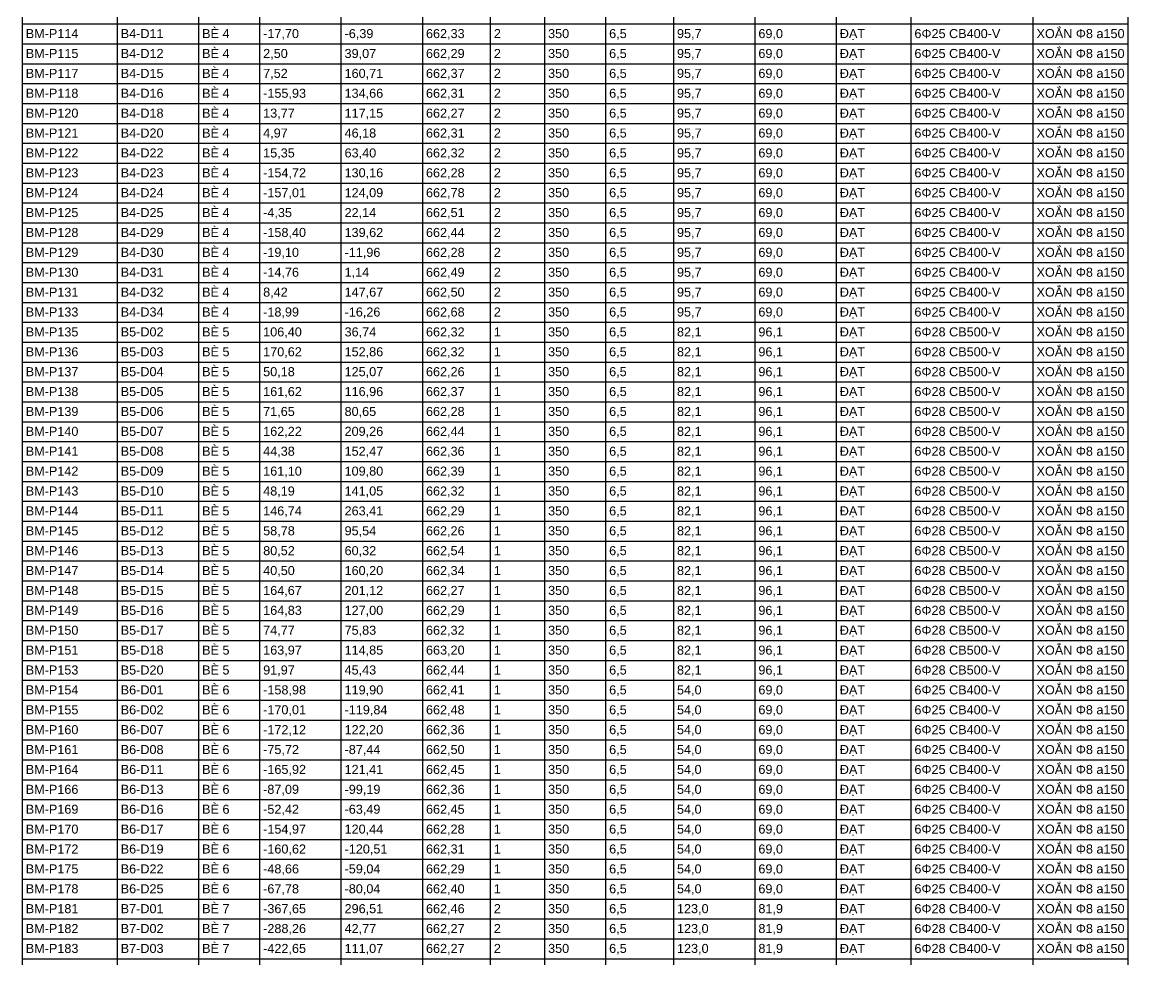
# Model space of a CAD drawing. Header units: metres. Extents: x -662 to 930, y -121 to 674.
# Drawn here: x 200.6 to 347.3, y 298.8 to 423.3 of the extents above; entities that cross this region are included whole.
import ezdxf

# ---------------------------------------------------------------- set-up
doc = ezdxf.new("R2010")
doc.units = ezdxf.units.M
doc.layers.add('07_BANG_THONG_KE_COC_BO', color=7, linetype='CONTINUOUS')
doc.styles.add('VN', font='arial.ttf')

msp = doc.modelspace()

# ---------------------------------------------------------------- linework, layer by layer
at = {"layer": '07_BANG_THONG_KE_COC_BO'}
for p, q in [((200.62, 660.628), (200.62, 172.228)), ((213.22, 660.628), (213.22, 172.228)), ((224.02, 660.628), (224.02, 172.228)), ((232.12, 660.628), (232.12, 172.228)), ((242.92, 660.628), (242.92, 172.228)), ((253.72, 660.628), (253.72, 172.228)), ((262.72, 660.628), (262.72, 172.228)), ((269.92, 660.628), (269.92, 172.228)), ((278.02, 660.628), (278.02, 172.228)), ((287.02, 660.628), (287.02, 172.228)), ((297.82, 660.628), (297.82, 172.228)), ((308.62, 660.628), (308.62, 172.228)), ((318.52, 660.628), (318.52, 172.228)), ((334.72, 660.628), (334.72, 172.228)), ((347.32, 660.628), (347.32, 172.228)), ((200.62, 423.028), (347.32, 423.028)), ((200.62, 420.388), (347.32, 420.388)), ((200.62, 417.748), (347.32, 417.748)), ((200.62, 415.108), (347.32, 415.108)), ((200.62, 412.468), (347.32, 412.468)), ((200.62, 409.828), (347.32, 409.828)), ((200.62, 407.188), (347.32, 407.188)), ((200.62, 404.548), (347.32, 404.548)), ((200.62, 401.908), (347.32, 401.908)), ((200.62, 399.268), (347.32, 399.268)), ((200.62, 396.628), (347.32, 396.628)), ((200.62, 393.988), (347.32, 393.988)), ((200.62, 391.348), (347.32, 391.348)), ((200.62, 388.708), (347.32, 388.708)), ((200.62, 386.068), (347.32, 386.068)), ((200.62, 383.428), (347.32, 383.428)), ((200.62, 380.788), (347.32, 380.788)), ((200.62, 378.148), (347.32, 378.148)), ((200.62, 375.508), (347.32, 375.508)), ((200.62, 372.868), (347.32, 372.868)), ((200.62, 370.228), (347.32, 370.228)), ((200.62, 367.588), (347.32, 367.588)), ((200.62, 364.948), (347.32, 364.948)), ((200.62, 362.308), (347.32, 362.308)), ((200.62, 359.668), (347.32, 359.668)), ((200.62, 357.028), (347.32, 357.028)), ((200.62, 354.388), (347.32, 354.388)), ((200.62, 351.748), (347.32, 351.748)), ((200.62, 349.108), (347.32, 349.108)), ((200.62, 346.468), (347.32, 346.468)), ((200.62, 343.828), (347.32, 343.828)), ((200.62, 341.188), (347.32, 341.188)), ((200.62, 338.548), (347.32, 338.548)), ((200.62, 335.908), (347.32, 335.908)), ((200.62, 333.268), (347.32, 333.268)), ((200.62, 330.628), (347.32, 330.628)), ((200.62, 327.988), (347.32, 327.988)), ((200.62, 325.348), (347.32, 325.348)), ((200.62, 322.708), (347.32, 322.708)), ((200.62, 320.068), (347.32, 320.068)), ((200.62, 317.428), (347.32, 317.428)), ((200.62, 314.788), (347.32, 314.788)), ((200.62, 312.148), (347.32, 312.148)), ((200.62, 309.508), (347.32, 309.508)), ((200.62, 306.868), (347.32, 306.868)), ((200.62, 304.228), (347.32, 304.228)), ((200.62, 301.588), (347.32, 301.588)), ((200.62, 298.948), (347.32, 298.948))]:
    msp.add_line(p, q, dxfattribs=at)

# ---------------------------------------------------------------- texts
at = {"layer": '07_BANG_THONG_KE_COC_BO', "style": 'VN'}
for s, p in [('BÈ 4', (224.5, 421.156)), ('XOẮN Φ8 a150', (335.2, 421.156)), ('BM-P114', (201.1, 421.156)), ('B4-D11', (213.7, 421.156)), ('-17,70', (232.6, 421.156)), ('-6,39', (243.4, 421.156)), ('662,33', (254.2, 421.156)), ('2', (263.2, 421.156)), ('350', (270.4, 421.156)), ('6,5', (278.5, 421.156)), ('95,7', (287.5, 421.156)), ('69,0', (298.3, 421.156)), ('ĐẠT', (309.1, 421.156)), ('6Φ25 CB400-V', (319, 421.156)), ('BM-P115', (201.1, 418.516)), ('B4-D12', (213.7, 418.516)), ('BÈ 4', (224.5, 418.516)), ('2,50', (232.6, 418.516)), ('39,07', (243.4, 418.516)), ('662,29', (254.2, 418.516)), ('2', (263.2, 418.516)), ('350', (270.4, 418.516)), ('6,5', (278.5, 418.516)), ('95,7', (287.5, 418.516)), ('69,0', (298.3, 418.516)), ('ĐẠT', (309.1, 418.516)), ('6Φ25 CB400-V', (319, 418.516)), ('XOẮN Φ8 a150', (335.2, 418.516)), ('BM-P117', (201.1, 415.876)), ('B4-D15', (213.7, 415.876)), ('BÈ 4', (224.5, 415.876)), ('7,52', (232.6, 415.876)), ('160,71', (243.4, 415.876)), ('662,37', (254.2, 415.876)), ('2', (263.2, 415.876)), ('350', (270.4, 415.876)), ('6,5', (278.5, 415.876)), ('95,7', (287.5, 415.876)), ('69,0', (298.3, 415.876)), ('ĐẠT', (309.1, 415.876)), ('6Φ25 CB400-V', (319, 415.876)), ('XOẮN Φ8 a150', (335.2, 415.876)), ('BM-P118', (201.1, 413.236)), ('B4-D16', (213.7, 413.236)), ('BÈ 4', (224.5, 413.236)), ('-155,93', (232.6, 413.236)), ('134,66', (243.4, 413.236)), ('662,31', (254.2, 413.236)), ('2', (263.2, 413.236)), ('350', (270.4, 413.236)), ('6,5', (278.5, 413.236)), ('95,7', (287.5, 413.236)), ('69,0', (298.3, 413.236)), ('ĐẠT', (309.1, 413.236)), ('6Φ25 CB400-V', (319, 413.236)), ('XOẮN Φ8 a150', (335.2, 413.236)), ('BM-P120', (201.1, 410.596)), ('B4-D18', (213.7, 410.596)), ('BÈ 4', (224.5, 410.596)), ('13,77', (232.6, 410.596)), ('117,15', (243.4, 410.596)), ('662,27', (254.2, 410.596)), ('2', (263.2, 410.596)), ('350', (270.4, 410.596)), ('6,5', (278.5, 410.596)), ('95,7', (287.5, 410.596)), ('69,0', (298.3, 410.596)), ('ĐẠT', (309.1, 410.596)), ('6Φ25 CB400-V', (319, 410.596)), ('XOẮN Φ8 a150', (335.2, 410.596)), ('BÈ 4', (224.5, 407.956)), ('XOẮN Φ8 a150', (335.2, 407.956)), ('BM-P121', (201.1, 407.956)), ('B4-D20', (213.7, 407.956)), ('4,97', (232.6, 407.956)), ('46,18', (243.4, 407.956)), ('662,31', (254.2, 407.956)), ('2', (263.2, 407.956)), ('350', (270.4, 407.956)), ('6,5', (278.5, 407.956)), ('95,7', (287.5, 407.956)), ('69,0', (298.3, 407.956)), ('ĐẠT', (309.1, 407.956)), ('6Φ25 CB400-V', (319, 407.956)), ('BM-P122', (201.1, 405.316)), ('B4-D22', (213.7, 405.316)), ('BÈ 4', (224.5, 405.316)), ('15,35', (232.6, 405.316)), ('63,40', (243.4, 405.316)), ('662,32', (254.2, 405.316)), ('2', (263.2, 405.316)), ('350', (270.4, 405.316)), ('6,5', (278.5, 405.316)), ('95,7', (287.5, 405.316)), ('69,0', (298.3, 405.316)), ('ĐẠT', (309.1, 405.316)), ('6Φ25 CB400-V', (319, 405.316)), ('XOẮN Φ8 a150', (335.2, 405.316)), ('BM-P123', (201.1, 402.676)), ('B4-D23', (213.7, 402.676)), ('BÈ 4', (224.5, 402.676)), ('-154,72', (232.6, 402.676)), ('130,16', (243.4, 402.676)), ('662,28', (254.2, 402.676)), ('2', (263.2, 402.676)), ('350', (270.4, 402.676)), ('6,5', (278.5, 402.676)), ('95,7', (287.5, 402.676)), ('69,0', (298.3, 402.676)), ('ĐẠT', (309.1, 402.676)), ('6Φ25 CB400-V', (319, 402.676)), ('XOẮN Φ8 a150', (335.2, 402.676)), ('BM-P124', (201.1, 400.036)), ('B4-D24', (213.7, 400.036)), ('BÈ 4', (224.5, 400.036)), ('-157,01', (232.6, 400.036)), ('124,09', (243.4, 400.036)), ('662,78', (254.2, 400.036)), ('2', (263.2, 400.036)), ('350', (270.4, 400.036)), ('6,5', (278.5, 400.036)), ('95,7', (287.5, 400.036)), ('69,0', (298.3, 400.036)), ('ĐẠT', (309.1, 400.036)), ('6Φ25 CB400-V', (319, 400.036)), ('XOẮN Φ8 a150', (335.2, 400.036)), ('BM-P125', (201.1, 397.396)), ('B4-D25', (213.7, 397.396)), ('BÈ 4', (224.5, 397.396)), ('-4,35', (232.6, 397.396)), ('22,14', (243.4, 397.396)), ('662,51', (254.2, 397.396)), ('2', (263.2, 397.396)), ('350', (270.4, 397.396)), ('6,5', (278.5, 397.396)), ('95,7', (287.5, 397.396)), ('69,0', (298.3, 397.396)), ('ĐẠT', (309.1, 397.396)), ('6Φ25 CB400-V', (319, 397.396)), ('XOẮN Φ8 a150', (335.2, 397.396)), ('BÈ 4', (224.5, 394.756)), ('XOẮN Φ8 a150', (335.2, 394.756)), ('BM-P128', (201.1, 394.756)), ('B4-D29', (213.7, 394.756)), ('-158,40', (232.6, 394.756)), ('139,62', (243.4, 394.756)), ('662,44', (254.2, 394.756)), ('2', (263.2, 394.756)), ('350', (270.4, 394.756)), ('6,5', (278.5, 394.756)), ('95,7', (287.5, 394.756)), ('69,0', (298.3, 394.756)), ('ĐẠT', (309.1, 394.756)), ('6Φ25 CB400-V', (319, 394.756)), ('BM-P129', (201.1, 392.116)), ('B4-D30', (213.7, 392.116)), ('BÈ 4', (224.5, 392.116)), ('-19,10', (232.6, 392.116)), ('-11,96', (243.4, 392.116)), ('662,28', (254.2, 392.116)), ('2', (263.2, 392.116)), ('350', (270.4, 392.116)), ('6,5', (278.5, 392.116)), ('95,7', (287.5, 392.116)), ('69,0', (298.3, 392.116)), ('ĐẠT', (309.1, 392.116)), ('6Φ25 CB400-V', (319, 392.116)), ('XOẮN Φ8 a150', (335.2, 392.116)), ('BM-P130', (201.1, 389.476)), ('B4-D31', (213.7, 389.476)), ('BÈ 4', (224.5, 389.476)), ('-14,76', (232.6, 389.476)), ('1,14', (243.4, 389.476)), ('662,49', (254.2, 389.476)), ('2', (263.2, 389.476)), ('350', (270.4, 389.476)), ('6,5', (278.5, 389.476)), ('95,7', (287.5, 389.476)), ('69,0', (298.3, 389.476)), ('ĐẠT', (309.1, 389.476)), ('6Φ25 CB400-V', (319, 389.476)), ('XOẮN Φ8 a150', (335.2, 389.476)), ('BM-P131', (201.1, 386.836)), ('B4-D32', (213.7, 386.836)), ('BÈ 4', (224.5, 386.836)), ('8,42', (232.6, 386.836)), ('147,67', (243.4, 386.836)), ('662,50', (254.2, 386.836)), ('2', (263.2, 386.836)), ('350', (270.4, 386.836)), ('6,5', (278.5, 386.836)), ('95,7', (287.5, 386.836)), ('69,0', (298.3, 386.836)), ('ĐẠT', (309.1, 386.836)), ('6Φ25 CB400-V', (319, 386.836)), ('XOẮN Φ8 a150', (335.2, 386.836)), ('BM-P133', (201.1, 384.196)), ('B4-D34', (213.7, 384.196)), ('BÈ 4', (224.5, 384.196)), ('-18,99', (232.6, 384.196)), ('-16,26', (243.4, 384.196)), ('662,68', (254.2, 384.196)), ('2', (263.2, 384.196)), ('350', (270.4, 384.196)), ('6,5', (278.5, 384.196)), ('95,7', (287.5, 384.196)), ('69,0', (298.3, 384.196)), ('ĐẠT', (309.1, 384.196)), ('6Φ25 CB400-V', (319, 384.196)), ('XOẮN Φ8 a150', (335.2, 384.196)), ('BÈ 5', (224.5, 381.556)), ('XOẮN Φ8 a150', (335.2, 381.556)), ('BM-P135', (201.1, 381.556)), ('B5-D02', (213.7, 381.556)), ('106,40', (232.6, 381.556)), ('36,74', (243.4, 381.556)), ('662,32', (254.2, 381.556)), ('1', (263.2, 381.556)), ('350', (270.4, 381.556)), ('6,5', (278.5, 381.556)), ('82,1', (287.5, 381.556)), ('96,1', (298.3, 381.556)), ('ĐẠT', (309.1, 381.556)), ('6Φ28 CB500-V', (319, 381.556)), ('BM-P136', (201.1, 378.916)), ('B5-D03', (213.7, 378.916)), ('BÈ 5', (224.5, 378.916)), ('170,62', (232.6, 378.916)), ('152,86', (243.4, 378.916)), ('662,32', (254.2, 378.916)), ('1', (263.2, 378.916)), ('350', (270.4, 378.916)), ('6,5', (278.5, 378.916)), ('82,1', (287.5, 378.916)), ('96,1', (298.3, 378.916)), ('ĐẠT', (309.1, 378.916)), ('6Φ28 CB500-V', (319, 378.916)), ('XOẮN Φ8 a150', (335.2, 378.916)), ('BM-P137', (201.1, 376.276)), ('B5-D04', (213.7, 376.276)), ('BÈ 5', (224.5, 376.276)), ('50,18', (232.6, 376.276)), ('125,07', (243.4, 376.276)), ('662,26', (254.2, 376.276)), ('1', (263.2, 376.276)), ('350', (270.4, 376.276)), ('6,5', (278.5, 376.276)), ('82,1', (287.5, 376.276)), ('96,1', (298.3, 376.276)), ('ĐẠT', (309.1, 376.276)), ('6Φ28 CB500-V', (319, 376.276)), ('XOẮN Φ8 a150', (335.2, 376.276)), ('BM-P138', (201.1, 373.636)), ('B5-D05', (213.7, 373.636)), ('BÈ 5', (224.5, 373.636)), ('161,62', (232.6, 373.636)), ('116,96', (243.4, 373.636)), ('662,37', (254.2, 373.636)), ('1', (263.2, 373.636)), ('350', (270.4, 373.636)), ('6,5', (278.5, 373.636)), ('82,1', (287.5, 373.636)), ('96,1', (298.3, 373.636)), ('ĐẠT', (309.1, 373.636)), ('6Φ28 CB500-V', (319, 373.636)), ('XOẮN Φ8 a150', (335.2, 373.636)), ('BM-P139', (201.1, 370.996)), ('B5-D06', (213.7, 370.996)), ('BÈ 5', (224.5, 370.996)), ('71,65', (232.6, 370.996)), ('80,65', (243.4, 370.996)), ('662,28', (254.2, 370.996)), ('1', (263.2, 370.996)), ('350', (270.4, 370.996)), ('6,5', (278.5, 370.996)), ('82,1', (287.5, 370.996)), ('96,1', (298.3, 370.996)), ('ĐẠT', (309.1, 370.996)), ('6Φ28 CB500-V', (319, 370.996)), ('XOẮN Φ8 a150', (335.2, 370.996)), ('BÈ 5', (224.5, 368.356)), ('XOẮN Φ8 a150', (335.2, 368.356)), ('BM-P140', (201.1, 368.356)), ('B5-D07', (213.7, 368.356)), ('162,22', (232.6, 368.356)), ('209,26', (243.4, 368.356)), ('662,44', (254.2, 368.356)), ('1', (263.2, 368.356)), ('350', (270.4, 368.356)), ('6,5', (278.5, 368.356)), ('82,1', (287.5, 368.356)), ('96,1', (298.3, 368.356)), ('ĐẠT', (309.1, 368.356)), ('6Φ28 CB500-V', (319, 368.356)), ('BM-P141', (201.1, 365.716)), ('B5-D08', (213.7, 365.716)), ('BÈ 5', (224.5, 365.716)), ('44,38', (232.6, 365.716)), ('152,47', (243.4, 365.716)), ('662,36', (254.2, 365.716)), ('1', (263.2, 365.716)), ('350', (270.4, 365.716)), ('6,5', (278.5, 365.716)), ('82,1', (287.5, 365.716)), ('96,1', (298.3, 365.716)), ('ĐẠT', (309.1, 365.716)), ('6Φ28 CB500-V', (319, 365.716)), ('XOẮN Φ8 a150', (335.2, 365.716)), ('BM-P142', (201.1, 363.076)), ('B5-D09', (213.7, 363.076)), ('BÈ 5', (224.5, 363.076)), ('161,10', (232.6, 363.076)), ('109,80', (243.4, 363.076)), ('662,39', (254.2, 363.076)), ('1', (263.2, 363.076)), ('350', (270.4, 363.076)), ('6,5', (278.5, 363.076)), ('82,1', (287.5, 363.076)), ('96,1', (298.3, 363.076)), ('ĐẠT', (309.1, 363.076)), ('6Φ28 CB500-V', (319, 363.076)), ('XOẮN Φ8 a150', (335.2, 363.076)), ('BM-P143', (201.1, 360.436)), ('B5-D10', (213.7, 360.436)), ('BÈ 5', (224.5, 360.436)), ('48,19', (232.6, 360.436)), ('141,05', (243.4, 360.436)), ('662,32', (254.2, 360.436)), ('1', (263.2, 360.436)), ('350', (270.4, 360.436)), ('6,5', (278.5, 360.436)), ('82,1', (287.5, 360.436)), ('96,1', (298.3, 360.436)), ('ĐẠT', (309.1, 360.436)), ('6Φ28 CB500-V', (319, 360.436)), ('XOẮN Φ8 a150', (335.2, 360.436)), ('BM-P144', (201.1, 357.796)), ('B5-D11', (213.7, 357.796)), ('BÈ 5', (224.5, 357.796)), ('146,74', (232.6, 357.796)), ('263,41', (243.4, 357.796)), ('662,29', (254.2, 357.796)), ('1', (263.2, 357.796)), ('350', (270.4, 357.796)), ('6,5', (278.5, 357.796)), ('82,1', (287.5, 357.796)), ('96,1', (298.3, 357.796)), ('ĐẠT', (309.1, 357.796)), ('6Φ28 CB500-V', (319, 357.796)), ('XOẮN Φ8 a150', (335.2, 357.796)), ('BÈ 5', (224.5, 355.156)), ('XOẮN Φ8 a150', (335.2, 355.156)), ('BM-P145', (201.1, 355.156)), ('B5-D12', (213.7, 355.156)), ('58,78', (232.6, 355.156)), ('95,54', (243.4, 355.156)), ('662,26', (254.2, 355.156)), ('1', (263.2, 355.156)), ('350', (270.4, 355.156)), ('6,5', (278.5, 355.156)), ('82,1', (287.5, 355.156)), ('96,1', (298.3, 355.156)), ('ĐẠT', (309.1, 355.156)), ('6Φ28 CB500-V', (319, 355.156)), ('BM-P146', (201.1, 352.516)), ('B5-D13', (213.7, 352.516)), ('BÈ 5', (224.5, 352.516)), ('80,52', (232.6, 352.516)), ('60,32', (243.4, 352.516)), ('662,54', (254.2, 352.516)), ('1', (263.2, 352.516)), ('350', (270.4, 352.516)), ('6,5', (278.5, 352.516)), ('82,1', (287.5, 352.516)), ('96,1', (298.3, 352.516)), ('ĐẠT', (309.1, 352.516)), ('6Φ28 CB500-V', (319, 352.516)), ('XOẮN Φ8 a150', (335.2, 352.516)), ('BM-P147', (201.1, 349.876)), ('B5-D14', (213.7, 349.876)), ('BÈ 5', (224.5, 349.876)), ('40,50', (232.6, 349.876)), ('160,20', (243.4, 349.876)), ('662,34', (254.2, 349.876)), ('1', (263.2, 349.876)), ('350', (270.4, 349.876)), ('6,5', (278.5, 349.876)), ('82,1', (287.5, 349.876)), ('96,1', (298.3, 349.876)), ('ĐẠT', (309.1, 349.876)), ('6Φ28 CB500-V', (319, 349.876)), ('XOẮN Φ8 a150', (335.2, 349.876)), ('BM-P148', (201.1, 347.236)), ('B5-D15', (213.7, 347.236)), ('BÈ 5', (224.5, 347.236)), ('164,67', (232.6, 347.236)), ('201,12', (243.4, 347.236)), ('662,27', (254.2, 347.236)), ('1', (263.2, 347.236)), ('350', (270.4, 347.236)), ('6,5', (278.5, 347.236)), ('82,1', (287.5, 347.236)), ('96,1', (298.3, 347.236)), ('ĐẠT', (309.1, 347.236)), ('6Φ28 CB500-V', (319, 347.236)), ('XOẮN Φ8 a150', (335.2, 347.236)), ('BM-P149', (201.1, 344.596)), ('B5-D16', (213.7, 344.596)), ('BÈ 5', (224.5, 344.596)), ('164,83', (232.6, 344.596)), ('127,00', (243.4, 344.596)), ('662,29', (254.2, 344.596)), ('1', (263.2, 344.596)), ('350', (270.4, 344.596)), ('6,5', (278.5, 344.596)), ('82,1', (287.5, 344.596)), ('96,1', (298.3, 344.596)), ('ĐẠT', (309.1, 344.596)), ('6Φ28 CB500-V', (319, 344.596)), ('XOẮN Φ8 a150', (335.2, 344.596)), ('BÈ 5', (224.5, 341.956)), ('XOẮN Φ8 a150', (335.2, 341.956)), ('BM-P150', (201.1, 341.956)), ('B5-D17', (213.7, 341.956)), ('74,77', (232.6, 341.956)), ('75,83', (243.4, 341.956)), ('662,32', (254.2, 341.956)), ('1', (263.2, 341.956)), ('350', (270.4, 341.956)), ('6,5', (278.5, 341.956)), ('82,1', (287.5, 341.956)), ('96,1', (298.3, 341.956)), ('ĐẠT', (309.1, 341.956)), ('6Φ28 CB500-V', (319, 341.956)), ('BM-P151', (201.1, 339.316)), ('B5-D18', (213.7, 339.316)), ('BÈ 5', (224.5, 339.316)), ('163,97', (232.6, 339.316)), ('114,85', (243.4, 339.316)), ('663,20', (254.2, 339.316)), ('1', (263.2, 339.316)), ('350', (270.4, 339.316)), ('6,5', (278.5, 339.316)), ('82,1', (287.5, 339.316)), ('96,1', (298.3, 339.316)), ('ĐẠT', (309.1, 339.316)), ('6Φ28 CB500-V', (319, 339.316)), ('XOẮN Φ8 a150', (335.2, 339.316)), ('BM-P153', (201.1, 336.676)), ('B5-D20', (213.7, 336.676)), ('BÈ 5', (224.5, 336.676)), ('91,97', (232.6, 336.676)), ('45,43', (243.4, 336.676)), ('662,44', (254.2, 336.676)), ('1', (263.2, 336.676)), ('350', (270.4, 336.676)), ('6,5', (278.5, 336.676)), ('82,1', (287.5, 336.676)), ('96,1', (298.3, 336.676)), ('ĐẠT', (309.1, 336.676)), ('6Φ28 CB500-V', (319, 336.676)), ('XOẮN Φ8 a150', (335.2, 336.676)), ('BM-P154', (201.1, 334.036)), ('B6-D01', (213.7, 334.036)), ('BÈ 6', (224.5, 334.036)), ('-158,98', (232.6, 334.036)), ('119,90', (243.4, 334.036)), ('662,41', (254.2, 334.036)), ('1', (263.2, 334.036)), ('350', (270.4, 334.036)), ('6,5', (278.5, 334.036)), ('54,0', (287.5, 334.036)), ('69,0', (298.3, 334.036)), ('ĐẠT', (309.1, 334.036)), ('6Φ25 CB400-V', (319, 334.036)), ('XOẮN Φ8 a150', (335.2, 334.036)), ('BM-P155', (201.1, 331.396)), ('B6-D02', (213.7, 331.396)), ('BÈ 6', (224.5, 331.396)), ('-170,01', (232.6, 331.396)), ('-119,84', (243.4, 331.396)), ('662,48', (254.2, 331.396)), ('1', (263.2, 331.396)), ('350', (270.4, 331.396)), ('6,5', (278.5, 331.396)), ('54,0', (287.5, 331.396)), ('69,0', (298.3, 331.396)), ('ĐẠT', (309.1, 331.396)), ('6Φ25 CB400-V', (319, 331.396)), ('XOẮN Φ8 a150', (335.2, 331.396)), ('BÈ 6', (224.5, 328.756)), ('XOẮN Φ8 a150', (335.2, 328.756)), ('BM-P160', (201.1, 328.756)), ('B6-D07', (213.7, 328.756)), ('-172,12', (232.6, 328.756)), ('122,20', (243.4, 328.756)), ('662,36', (254.2, 328.756)), ('1', (263.2, 328.756)), ('350', (270.4, 328.756)), ('6,5', (278.5, 328.756)), ('54,0', (287.5, 328.756)), ('69,0', (298.3, 328.756)), ('ĐẠT', (309.1, 328.756)), ('6Φ25 CB400-V', (319, 328.756)), ('BM-P161', (201.1, 326.116)), ('B6-D08', (213.7, 326.116)), ('BÈ 6', (224.5, 326.116)), ('-75,72', (232.6, 326.116)), ('-87,44', (243.4, 326.116)), ('662,50', (254.2, 326.116)), ('1', (263.2, 326.116)), ('350', (270.4, 326.116)), ('6,5', (278.5, 326.116)), ('54,0', (287.5, 326.116)), ('69,0', (298.3, 326.116)), ('ĐẠT', (309.1, 326.116)), ('6Φ25 CB400-V', (319, 326.116)), ('XOẮN Φ8 a150', (335.2, 326.116)), ('BM-P164', (201.1, 323.476)), ('B6-D11', (213.7, 323.476)), ('BÈ 6', (224.5, 323.476)), ('-165,92', (232.6, 323.476)), ('121,41', (243.4, 323.476)), ('662,45', (254.2, 323.476)), ('1', (263.2, 323.476)), ('350', (270.4, 323.476)), ('6,5', (278.5, 323.476)), ('54,0', (287.5, 323.476)), ('69,0', (298.3, 323.476)), ('ĐẠT', (309.1, 323.476)), ('6Φ25 CB400-V', (319, 323.476)), ('XOẮN Φ8 a150', (335.2, 323.476)), ('BM-P166', (201.1, 320.836)), ('B6-D13', (213.7, 320.836)), ('BÈ 6', (224.5, 320.836)), ('-87,09', (232.6, 320.836)), ('-99,19', (243.4, 320.836)), ('662,36', (254.2, 320.836)), ('1', (263.2, 320.836)), ('350', (270.4, 320.836)), ('6,5', (278.5, 320.836)), ('54,0', (287.5, 320.836)), ('69,0', (298.3, 320.836)), ('ĐẠT', (309.1, 320.836)), ('6Φ25 CB400-V', (319, 320.836)), ('XOẮN Φ8 a150', (335.2, 320.836)), ('BM-P169', (201.1, 318.196)), ('B6-D16', (213.7, 318.196)), ('BÈ 6', (224.5, 318.196)), ('-52,42', (232.6, 318.196)), ('-63,49', (243.4, 318.196)), ('662,45', (254.2, 318.196)), ('1', (263.2, 318.196)), ('350', (270.4, 318.196)), ('6,5', (278.5, 318.196)), ('54,0', (287.5, 318.196)), ('69,0', (298.3, 318.196)), ('ĐẠT', (309.1, 318.196)), ('6Φ25 CB400-V', (319, 318.196)), ('XOẮN Φ8 a150', (335.2, 318.196)), ('BÈ 6', (224.5, 315.556)), ('XOẮN Φ8 a150', (335.2, 315.556)), ('BM-P170', (201.1, 315.556)), ('B6-D17', (213.7, 315.556)), ('-154,97', (232.6, 315.556)), ('120,44', (243.4, 315.556)), ('662,28', (254.2, 315.556)), ('1', (263.2, 315.556)), ('350', (270.4, 315.556)), ('6,5', (278.5, 315.556)), ('54,0', (287.5, 315.556)), ('69,0', (298.3, 315.556)), ('ĐẠT', (309.1, 315.556)), ('6Φ25 CB400-V', (319, 315.556)), ('BM-P172', (201.1, 312.916)), ('B6-D19', (213.7, 312.916)), ('BÈ 6', (224.5, 312.916)), ('-160,62', (232.6, 312.916)), ('-120,51', (243.4, 312.916)), ('662,31', (254.2, 312.916)), ('1', (263.2, 312.916)), ('350', (270.4, 312.916)), ('6,5', (278.5, 312.916)), ('54,0', (287.5, 312.916)), ('69,0', (298.3, 312.916)), ('ĐẠT', (309.1, 312.916)), ('6Φ25 CB400-V', (319, 312.916)), ('XOẮN Φ8 a150', (335.2, 312.916)), ('BM-P175', (201.1, 310.276)), ('B6-D22', (213.7, 310.276)), ('BÈ 6', (224.5, 310.276)), ('-48,66', (232.6, 310.276)), ('-59,04', (243.4, 310.276)), ('662,29', (254.2, 310.276)), ('1', (263.2, 310.276)), ('350', (270.4, 310.276)), ('6,5', (278.5, 310.276)), ('54,0', (287.5, 310.276)), ('69,0', (298.3, 310.276)), ('ĐẠT', (309.1, 310.276)), ('6Φ25 CB400-V', (319, 310.276)), ('XOẮN Φ8 a150', (335.2, 310.276)), ('BM-P178', (201.1, 307.636)), ('B6-D25', (213.7, 307.636)), ('BÈ 6', (224.5, 307.636)), ('-67,78', (232.6, 307.636)), ('-80,04', (243.4, 307.636)), ('662,40', (254.2, 307.636)), ('1', (263.2, 307.636)), ('350', (270.4, 307.636)), ('6,5', (278.5, 307.636)), ('54,0', (287.5, 307.636)), ('69,0', (298.3, 307.636)), ('ĐẠT', (309.1, 307.636)), ('6Φ25 CB400-V', (319, 307.636)), ('XOẮN Φ8 a150', (335.2, 307.636)), ('BM-P181', (201.1, 304.996)), ('B7-D01', (213.7, 304.996)), ('BÈ 7', (224.5, 304.996)), ('-367,65', (232.6, 304.996)), ('296,51', (243.4, 304.996)), ('662,46', (254.2, 304.996)), ('2', (263.2, 304.996)), ('350', (270.4, 304.996)), ('6,5', (278.5, 304.996)), ('123,0', (287.5, 304.996)), ('81,9', (298.3, 304.996)), ('ĐẠT', (309.1, 304.996)), ('6Φ28 CB400-V', (319, 304.996)), ('XOẮN Φ8 a150', (335.2, 304.996)), ('BÈ 7', (224.5, 302.356)), ('XOẮN Φ8 a150', (335.2, 302.356)), ('BM-P182', (201.1, 302.356)), ('B7-D02', (213.7, 302.356)), ('-288,26', (232.6, 302.356)), ('42,77', (243.4, 302.356)), ('662,27', (254.2, 302.356)), ('2', (263.2, 302.356)), ('350', (270.4, 302.356)), ('6,5', (278.5, 302.356)), ('123,0', (287.5, 302.356)), ('81,9', (298.3, 302.356)), ('ĐẠT', (309.1, 302.356)), ('6Φ28 CB400-V', (319, 302.356)), ('BM-P183', (201.1, 299.716)), ('B7-D03', (213.7, 299.716)), ('BÈ 7', (224.5, 299.716)), ('-422,65', (232.6, 299.716)), ('111,07', (243.4, 299.716)), ('662,27', (254.2, 299.716)), ('2', (263.2, 299.716)), ('350', (270.4, 299.716)), ('6,5', (278.5, 299.716)), ('123,0', (287.5, 299.716)), ('81,9', (298.3, 299.716)), ('ĐẠT', (309.1, 299.716)), ('6Φ28 CB400-V', (319, 299.716)), ('XOẮN Φ8 a150', (335.2, 299.716))]:
    msp.add_text(s, height=1.2, dxfattribs=at).set_placement(p)

doc.saveas('drawing.dxf')
